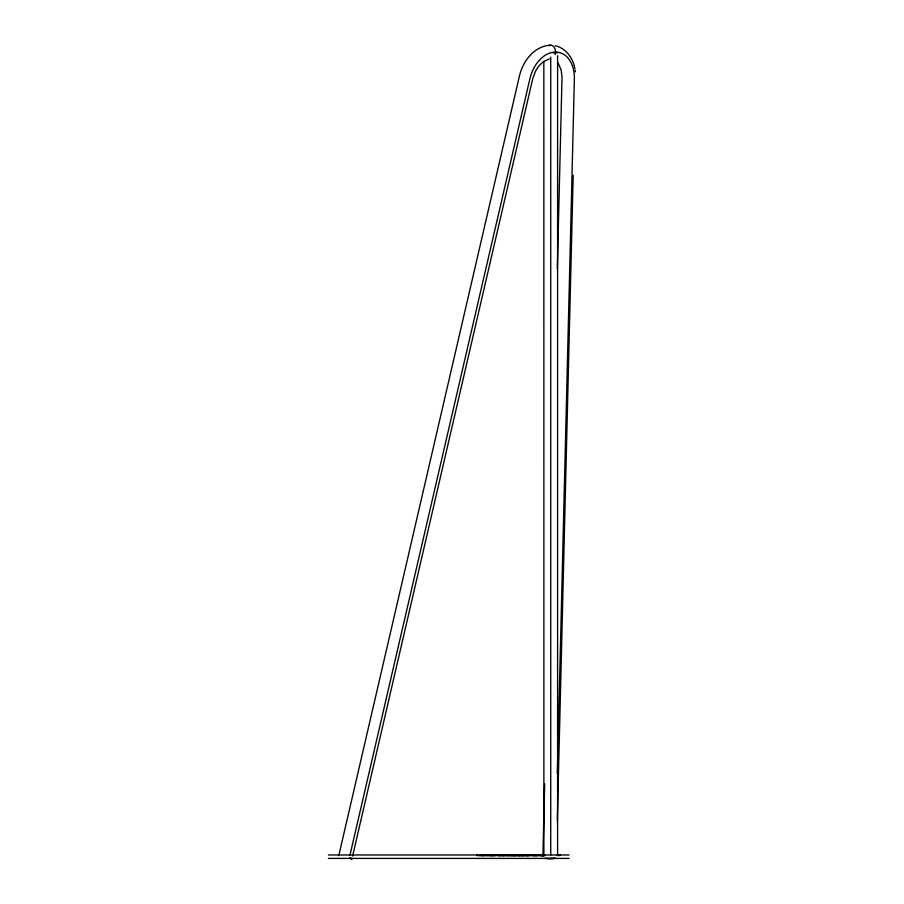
<?xml version="1.0" encoding="UTF-8"?>
<svg xmlns="http://www.w3.org/2000/svg" width="904" height="904" viewBox="0 0 904 904"><rect width="100%" height="100%" fill="white"/><g stroke="black" fill="none" stroke-linecap="round" stroke-linejoin="round"><path stroke-width="1.36" d="M550.728 854.969L550.728 57.121M557.598 854.969L557.598 55.709M542.897 855.93L544.671 783.926M557.327 268.612L562.028 76.976L561.158 69.992L558.039 62.941M557.316 773.553L574.402 77.608A31.855 22.148 -75.6 0 0 555.542 52.07A31.855 22.148 -75.6 0 0 530.151 77.62L349.871 855.534M557.327 820.425L573.181 175.229M338.763 855.681L519.427 76.015C522.93 61.11 534.253 45.867 550.683 45.2M352.605 856.054L532.829 78.354L535.654 70.896L538.863 65.969L543.191 61.811L549.417 58.828M555.237 858.269L545.643 858.404M553.259 52.884L557.124 52.884M328.412 854.969L569.068 854.969M544.976 855.546L476.77 855.546L476.77 854.969M557.056 855.546L559.926 854.969M328.412 858.404L569.068 858.404M349.238 858.28L352.063 858.789L349.712 858.382M350.458 858.303L351.995 858.755L350.831 858.404M555.146 45.742C565.972 48.059 573.272 58.421 574.933 68.941M575.159 70.376L575.339 71.823M559.553 854.969L559.553 855.546M558.932 854.969L558.932 855.546M558.593 854.969L558.593 855.546M557.949 854.969L557.949 855.546M544.66 854.969L544.66 855.546M544.4 854.969L544.4 855.546M543.846 61.359L543.892 855.546M543.835 854.969L543.835 855.546M543.507 854.969L543.485 855.546M543.293 854.969L543.293 855.546M543.112 854.969L543.112 855.546M542.818 855.546L542.728 854.969L542.649 855.546M542.355 854.969L542.355 855.546M542.31 854.969L542.31 855.546M541.959 854.969L541.959 855.546M541.858 854.969L541.858 855.546M541.609 854.969L541.609 855.546M541.259 854.969L541.259 855.546M541.18 855.546L541.033 854.969L540.965 855.546M540.626 854.969L540.626 855.546M539.959 854.969L539.959 855.546M539.53 854.969L539.53 855.546M539.089 854.969L539.089 855.546M538.886 854.969L538.829 855.546M537.711 854.969L537.79 855.546M537.428 854.969L537.428 855.546M537.191 854.969L537.089 855.546M536.682 854.969L536.795 855.546M536.174 854.969L536.174 855.546M536.004 854.969L535.948 855.546M535.609 854.969L535.62 855.546M535.439 854.969L535.439 855.546M535.168 854.969L535.145 855.546M534.987 854.969L534.942 855.546M534.761 854.969L534.761 855.546M534.569 854.969L534.569 855.546M534.298 854.969L534.377 855.546M533.88 854.969L534.015 855.546M533.857 854.969L533.857 855.546M533.609 854.969L533.609 855.546M533.36 854.969L533.36 855.546M532.818 854.969L532.874 855.546M532.264 854.969L532.219 855.546M531.925 854.969L531.846 855.546L531.733 854.969M530.942 854.969L530.942 855.546M530.738 854.969L530.738 855.546M529.495 854.969L529.495 855.546M529.066 854.969L528.976 855.546M528.795 854.969L528.795 855.546M528.738 854.969L528.682 855.546M528.354 854.969L528.354 855.546M528.083 854.969L528.083 855.546M527.868 854.969L527.868 855.546M527.653 854.969L527.699 855.546M527.62 854.969L527.597 855.546M527.394 854.969L527.348 855.546M526.535 854.969L526.591 855.546M526.422 854.969L526.444 855.546M526.196 854.969L526.162 855.546L526.049 854.969M525.925 854.969L525.925 855.546M525.416 854.969L525.416 855.546M525.348 854.969L525.348 855.546M524.93 854.969L524.93 855.546M524.535 855.546L524.535 854.969L524.275 855.546M523.981 854.969L523.981 855.546M523.755 854.969L523.721 855.546M523.574 854.969L523.506 855.546M523.337 854.969L523.337 855.546L523.246 854.969M522.964 854.969L522.941 855.546M522.84 854.969L522.783 855.546M522.693 854.969L522.602 855.546M522.478 854.969L522.489 855.546M522.297 854.969L522.297 855.546M522.162 854.969L522.128 855.546M521.981 854.969L521.981 855.546M521.766 855.546L521.687 854.969L521.585 855.546M521.371 854.969L521.371 855.546M521.077 854.969L521.099 855.546M520.749 854.969L520.749 855.546M520.58 854.969L520.58 855.546M520.218 854.969L520.218 855.546M520.003 854.969L520.003 855.546M519.789 854.969L519.789 855.546M519.721 854.969L519.608 855.546M519.416 855.546L519.416 854.969L519.258 855.546M518.444 854.969L518.444 855.546M518.297 854.969L518.297 855.546M518.082 854.969L518.082 855.546M517.879 854.969L517.879 855.546M517.585 854.969L517.585 855.546M517.111 854.969L517.201 855.546M516.873 854.969L516.873 855.546M516.365 854.969L516.365 855.546M515.63 854.969L515.63 855.546M515.416 854.969L515.416 855.546M515.269 854.969L515.269 855.546M515.178 854.969L515.19 855.546M514.975 854.969L514.975 855.546M514.681 854.969L514.681 855.546M514.647 854.969L514.478 855.546M514.421 854.969L514.297 855.546L514.139 854.969M514.037 854.969L514.037 855.546M513.811 854.969L513.8 855.546M513.574 854.969L513.574 855.546M513.404 854.969L513.415 855.546M513.302 854.969L513.302 855.546M513.031 854.969L513.02 855.546M512.794 854.969L512.771 855.546M512.466 854.969L512.489 855.546M512.319 854.969L512.331 855.546M512.037 854.969L512.026 855.546L511.935 854.969M511.777 854.969L511.777 855.546M511.517 854.969L511.494 855.546M511.359 854.969L511.257 855.546M511.099 854.969L511.099 855.546M510.613 854.969L510.681 855.546M510.455 854.969L510.455 855.546M510.184 854.969L510.184 855.546M509.641 854.969L509.641 855.546M509.54 854.969L509.54 855.546M509.144 854.969L509.144 855.546M508.975 854.969L508.975 855.546M508.443 854.969L508.443 855.546M508.33 854.969L508.41 855.546M508.217 854.969L508.217 855.546M508.003 854.969L508.003 855.546M507.754 854.969L507.765 855.546M507.517 854.969L507.517 855.546M507.065 854.969L507.054 855.546M506.353 854.969L506.353 855.546M506.116 854.969L506.116 855.546M505.912 854.969L505.912 855.546M505.585 854.969L505.585 855.546M504.918 854.969L504.997 855.546M504.59 854.969L504.59 855.546M504.161 854.969L504.229 855.546M503.969 854.969L503.991 855.546M503.844 854.969L503.844 855.546M503.72 854.969L503.641 855.546M503.37 854.969L503.517 855.546M503.144 854.969L503.144 855.546M502.816 854.969L502.963 855.546M502.669 854.969L502.692 855.546M502.522 854.969L502.534 855.546M502.195 854.969L502.195 855.546M501.889 854.969L501.889 855.546M501.675 854.969L501.675 855.546M501.098 854.969L501.098 855.546M500.906 854.969L501.019 855.546M500.567 854.969L500.567 855.546M500.33 854.969L500.206 855.546M499.968 854.969L499.968 855.546M499.81 855.546L499.81 854.969L499.641 855.546M499.449 854.969L499.449 855.546M499.268 854.969L499.257 855.546M499.076 854.969L499.076 855.546M498.771 854.969L498.771 855.546M498.533 854.969L498.533 855.546M497.482 854.969L497.381 855.546M495.776 854.969L495.776 855.546M495.189 854.969L495.189 855.546M494.974 854.969L494.883 855.546M494.465 854.969L494.465 855.546M494.059 854.969L494.07 855.546M493.663 854.969L493.663 855.546M493.392 854.969L493.448 855.546M493.301 854.969L493.301 855.546M492.635 854.969L492.635 855.546M492.465 854.969L492.465 855.546M492.386 854.969L492.409 855.546M491.878 854.969L491.957 855.546M491.742 854.969L491.742 855.546M491.618 854.969L491.618 855.546M491.426 854.969L491.471 855.546M491.109 855.546L491.166 854.969L491.03 855.546M490.906 854.969L490.906 855.546M490.612 854.969L490.567 855.546M490.341 854.969L490.205 855.546M489.979 854.969L490.002 855.546M489.075 854.969L489.075 855.546L488.894 854.969M488.589 854.969L488.589 855.546M488.341 854.969L488.409 855.546M486.849 854.969L486.849 855.546M486.329 854.969L486.329 855.546M486.16 854.969L486.16 855.546M484.442 854.969L484.442 855.546M484.069 854.969L484.069 855.546M483.617 854.969L483.617 855.546M483.335 854.969L483.335 855.546M483.007 854.969L483.007 855.546M482.781 854.969L482.781 855.546M482.453 854.969L482.453 855.546M482.227 854.969L482.126 855.546M481.832 854.969L481.832 855.546M481.323 854.969L481.323 855.546M481.21 854.969L481.21 855.546M480.634 854.969L480.634 855.546M480.148 854.969L480.148 855.546M479.753 854.969L479.708 855.546M477.176 854.969L477.188 855.546M554.853 858.371A6.87 1.548 1.4 0 1 545.157 858.314M548.897 45.686A6.87 4.859 -90 0 1 554.118 47.211A6.87 4.859 -90 0 1 555.203 54.602M536.524 855.546L536.524 854.969L536.4 855.546M526.93 855.546L526.93 854.969L526.885 855.546M519.02 855.546L519.009 854.969L518.93 855.546M516.184 855.546L516.184 854.969L516.082 855.546M487.764 855.546L487.764 854.969L487.708 855.546M485.12 855.546L485.12 854.969L485.019 855.546"/></g></svg>
